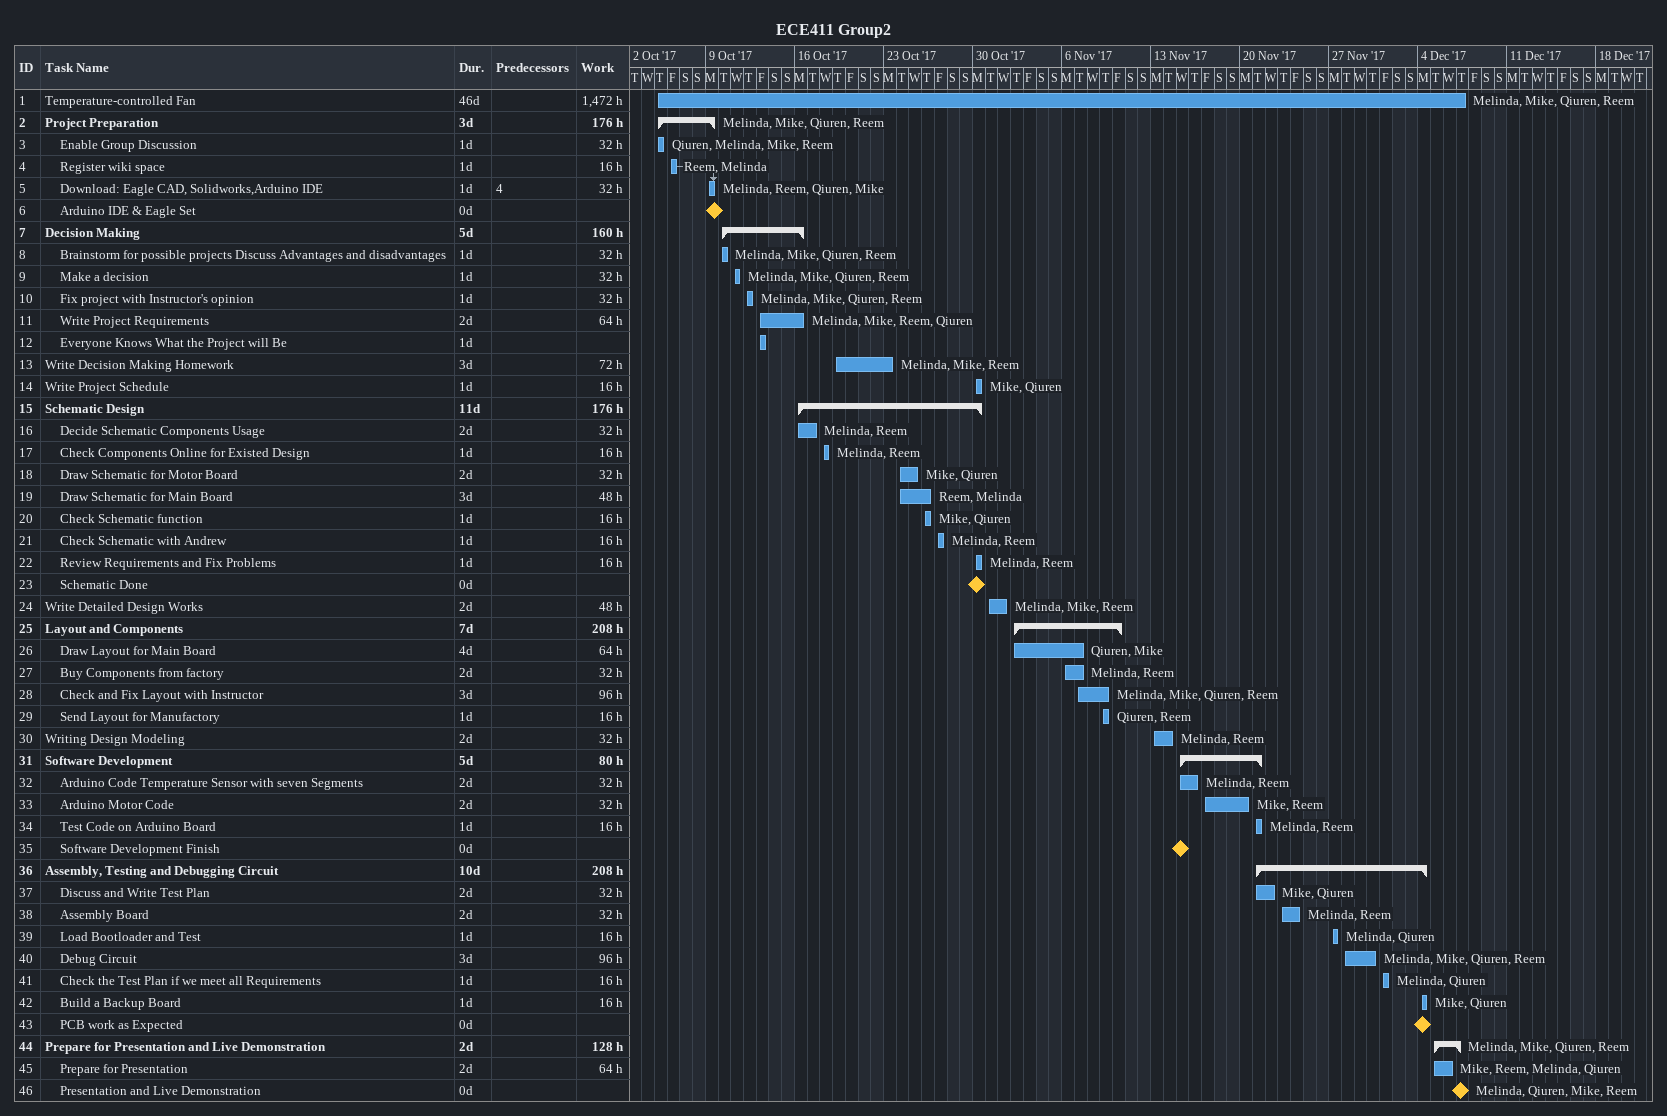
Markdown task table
ECE411 Group2

| ID | Level | Task | Duration | Start | Finish | Predecessors | Resources | Work (h) |
|---|---|---|---|---|---|---|---|---|
| 1 | 1 | Temperature-controlled Fan | 46d | 2017-10-05 | 2017-12-07 |  | Melinda, Mike, Qiuren, Reem | 1472 |
| 2 | 1 | **Project Preparation** | 3d | 2017-10-05 | 2017-10-09 |  | Melinda, Mike, Qiuren, Reem | 176 |
| 3 | 2 | Enable Group Discussion | 1d | 2017-10-05 | 2017-10-05 |  | Qiuren, Melinda, Mike, Reem | 32 |
| 4 | 2 | Register wiki space | 1d | 2017-10-06 | 2017-10-06 |  | Reem, Melinda | 16 |
| 5 | 2 | Download: Eagle CAD, Solidworks,Arduino IDE | 1d | 2017-10-09 | 2017-10-09 | 4 | Melinda, Reem, Qiuren, Mike | 32 |
| 6 | 2 | Arduino IDE & Eagle Set | 0d | 2017-10-09 | 2017-10-09 |  |  |  |
| 7 | 1 | **Decision Making** | 5d | 2017-10-10 | 2017-10-16 |  |  | 160 |
| 8 | 2 | Brainstorm for possible projects Discuss Advantages and disadvantages | 1d | 2017-10-10 | 2017-10-10 |  | Melinda, Mike, Qiuren, Reem | 32 |
| 9 | 2 | Make a decision | 1d | 2017-10-11 | 2017-10-11 |  | Melinda, Mike, Qiuren, Reem | 32 |
| 10 | 2 | Fix project with Instructor's opinion | 1d | 2017-10-12 | 2017-10-12 |  | Melinda, Mike, Qiuren, Reem | 32 |
| 11 | 2 | Write Project Requirements | 2d | 2017-10-13 | 2017-10-16 |  | Melinda, Mike, Reem, Qiuren | 64 |
| 12 | 2 | Everyone Knows What the Project will Be | 1d | 2017-10-13 | 2017-10-13 |  |  |  |
| 13 | 1 | Write Decision Making Homework | 3d | 2017-10-19 | 2017-10-23 |  | Melinda, Mike, Reem | 72 |
| 14 | 1 | Write Project Schedule | 1d | 2017-10-30 | 2017-10-30 |  | Mike, Qiuren | 16 |
| 15 | 1 | **Schematic Design** | 11d | 2017-10-16 | 2017-10-30 |  |  | 176 |
| 16 | 2 | Decide Schematic Components Usage | 2d | 2017-10-16 | 2017-10-17 |  | Melinda, Reem | 32 |
| 17 | 2 | Check Components Online for Existed Design | 1d | 2017-10-18 | 2017-10-18 |  | Melinda, Reem | 16 |
| 18 | 2 | Draw Schematic for Motor Board | 2d | 2017-10-24 | 2017-10-25 |  | Mike, Qiuren | 32 |
| 19 | 2 | Draw Schematic for Main Board | 3d | 2017-10-24 | 2017-10-26 |  | Reem, Melinda | 48 |
| 20 | 2 | Check Schematic function | 1d | 2017-10-26 | 2017-10-26 |  | Mike, Qiuren | 16 |
| 21 | 2 | Check Schematic with Andrew | 1d | 2017-10-27 | 2017-10-27 |  | Melinda, Reem | 16 |
| 22 | 2 | Review Requirements and Fix Problems | 1d | 2017-10-30 | 2017-10-30 |  | Melinda, Reem | 16 |
| 23 | 2 | Schematic Done | 0d | 2017-10-30 | 2017-10-30 |  |  |  |
| 24 | 1 | Write Detailed Design Works | 2d | 2017-10-31 | 2017-11-01 |  | Melinda, Mike, Reem | 48 |
| 25 | 1 | **Layout and Components** | 7d | 2017-11-02 | 2017-11-10 |  |  | 208 |
| 26 | 2 | Draw Layout for Main Board | 4d | 2017-11-02 | 2017-11-07 |  | Qiuren, Mike | 64 |
| 27 | 2 | Buy Components from factory | 2d | 2017-11-06 | 2017-11-07 |  | Melinda, Reem | 32 |
| 28 | 2 | Check and Fix Layout with Instructor | 3d | 2017-11-07 | 2017-11-09 |  | Melinda, Mike, Qiuren, Reem | 96 |
| 29 | 2 | Send Layout for Manufactory | 1d | 2017-11-09 | 2017-11-09 |  | Qiuren, Reem | 16 |
| 30 | 1 | Writing Design Modeling | 2d | 2017-11-13 | 2017-11-14 |  | Melinda, Reem | 32 |
| 31 | 1 | **Software Development** | 5d | 2017-11-15 | 2017-11-21 |  |  | 80 |
| 32 | 2 | Arduino Code Temperature Sensor with seven Segments | 2d | 2017-11-15 | 2017-11-16 |  | Melinda, Reem | 32 |
| 33 | 2 | Arduino Motor Code | 2d | 2017-11-17 | 2017-11-20 |  | Mike, Reem | 32 |
| 34 | 2 | Test Code on Arduino Board | 1d | 2017-11-21 | 2017-11-21 |  | Melinda, Reem | 16 |
| 35 | 2 | Software Development Finish | 0d | 2017-11-15 | 2017-11-15 |  |  |  |
| 36 | 1 | **Assembly, Testing and Debugging Circuit** | 10d | 2017-11-21 | 2017-12-04 |  |  | 208 |
| 37 | 2 | Discuss and Write Test Plan | 2d | 2017-11-21 | 2017-11-22 |  | Mike, Qiuren | 32 |
| 38 | 2 | Assembly Board | 2d | 2017-11-23 | 2017-11-24 |  | Melinda, Reem | 32 |
| 39 | 2 | Load Bootloader and Test | 1d | 2017-11-27 | 2017-11-27 |  | Melinda, Qiuren | 16 |
| 40 | 2 | Debug Circuit | 3d | 2017-11-28 | 2017-11-30 |  | Melinda, Mike, Qiuren, Reem | 96 |
| 41 | 2 | Check the Test Plan if we meet all Requirements | 1d | 2017-12-01 | 2017-12-01 |  | Melinda, Qiuren | 16 |
| 42 | 2 | Build a Backup Board | 1d | 2017-12-04 | 2017-12-04 |  | Mike, Qiuren | 16 |
| 43 | 2 | PCB work as Expected | 0d | 2017-12-04 | 2017-12-04 |  |  |  |
| 44 | 1 | **Prepare for Presentation and Live Demonstration** | 2d | 2017-12-05 | 2017-12-07 |  | Melinda, Mike, Qiuren, Reem | 128 |
| 45 | 2 | Prepare for Presentation | 2d | 2017-12-05 | 2017-12-06 |  | Mike, Reem, Melinda, Qiuren | 64 |
| 46 | 2 | Presentation and Live Demonstration | 0d | 2017-12-07 | 2017-12-07 |  | Melinda, Qiuren, Mike, Reem |  |
